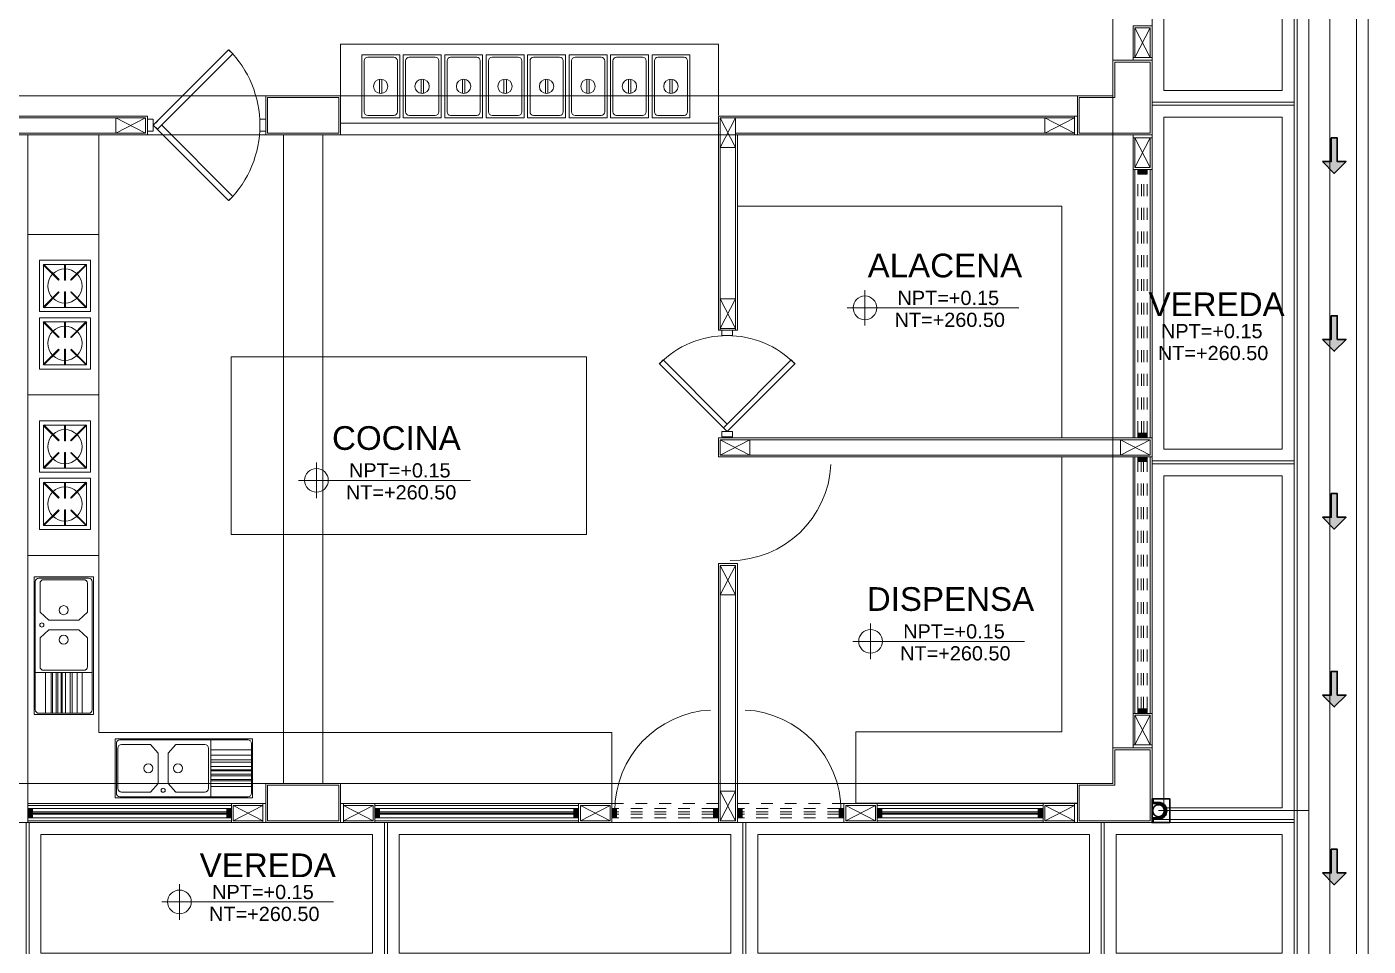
# Model space of a CAD drawing. Header units: metres. Extents: x 349075 to 349285, y 9281902 to 9282050.
# Drawn here: x 349140.11 to 349151.43, y 9281956.83 to 9281964.59 of the extents above; entities that cross this region are included whole.
import ezdxf

# ---------------------------------------------------------------- set-up
doc = ezdxf.new("R2010")
doc.units = ezdxf.units.M
doc.header["$LTSCALE"] = 0.25
doc.linetypes.add('01 nivel$0$HIDDEN2', pattern=[0.1875, 0.125, -0.0625])
doc.linetypes.add('DASHED2', pattern=[0.762, 0.635, -0.127])
for name, color, linetype, lineweight in [('.', 7, 'Continuous', 0), ('0_ CUNETAS', 151, 'Continuous', 5), ('0_VANOS', 30, 'Continuous', 9), ('ARQ-FONDO', 253, 'CONTINUOUS', 9), ('CUNETAS-RED', 5, 'CONTINUOUS', 18)]:
    doc.layers.add(name, color=color, linetype=linetype, lineweight=lineweight)
doc.styles.add('Arial_1', font='arial.ttf', dxfattribs={"height": 0.15})

# ---------------------------------------------------------------- blocks, each defined once
blk = doc.blocks.new('*U3851')
at = {"layer": '.', "lineweight": 30}
h = blk.add_hatch(color=1, dxfattribs=at)
h.dxf.hatch_style = 1
h.paths.add_polyline_path([(-0.025, -0.05), (-0.1, -0.05), (0, -0.15), (0.1, -0.05), (0.025, -0.05), (0.025, 0.15), (-0.025, 0.15)])
at = {"layer": '0_ CUNETAS', "color": 1, "lineweight": 30}
blk.add_lwpolyline([(-0.1, -0.05), (-0.025, -0.05), (-0.025, 0.15), (0.025, 0.15), (0.025, -0.05), (0.1, -0.05), (0, -0.15)], close=True, dxfattribs=at)
blk = doc.blocks.new('*U3821')
at = {"layer": '0_ CUNETAS', "color": 0, "linetype": 'ByBlock', "lineweight": -2, "transparency": 16777216}
for p in [(0, 7.5), (0, 6), (0, 4.5), (0, 3), (0, 1.5)]:
    blk.add_blockref('*U3851', p, dxfattribs=at)
blk = doc.blocks.new('red drenaje')
at = {"layer": 'CUNETAS-RED', "lineweight": 0}
for p, q in [((-0.2, 70.003), (-0.2, 38.673)), ((-0.1, 70.003), (-0.1, 38.673)), ((0.3, 70.003), (0.3, 38.673)), ((0.4, 70.003), (0.4, 38.673))]:
    blk.add_line(p, q, dxfattribs=at)
at = {"layer": 'CUNETAS-RED', "lineweight": 0, "elevation": -20.549}
blk.add_lwpolyline([(-0.1, 70.003), (0.3, 70.003), (0.3, 38.673), (-0.1, 38.673), (-0.1, 70.003)], dxfattribs=at)
at = {"layer": 'CUNETAS-RED', "lineweight": 0}
blk.add_blockref('*U3821', (0.113, 37.999, 684.918), dxfattribs=at)
blk = doc.blocks.new('PUERTA VAIVEN')
at = {"layer": 'ARQ-FONDO'}
for points in [[(-0.085, -0.035), (-0.722, 0.601), (-0.686, 0.636), (-0.05, 0)], [(-1, -0.05), (-1, 0.05), (-0.95, 0.05), (-0.95, -0.05)], [(-0.05, -0.05), (-0.05, 0.05), (0, 0.05), (0, -0.05)]]:
    blk.add_lwpolyline(points, close=True, dxfattribs=at)
for points in [[(-0.121, 0), (-0.722, -0.601), (-0.686, -0.636), (-0.05, 0), (-0.085, 0.035)], [(-0.085, 0.035), (-0.085, 0.035)]]:
    blk.add_lwpolyline(points, dxfattribs=at)
for start, end in [(135, 180), (180, 225)]:
    blk.add_arc((-0.05, 0), 0.9, start, end, dxfattribs=at)
blk = doc.blocks.new('*U1783')
at = {"linetype": 'Continuous', "lineweight": 0, "true_color": 0xbebebe}
for points in [[(3037.252, 1360.543), (3037.212, 1360.543), (3037.212, 1360.463), (3037.252, 1360.463)], [(3038.932, 1360.543), (3038.892, 1360.543), (3038.892, 1360.463), (3038.932, 1360.463)]]:
    blk.add_hatch(color=9, dxfattribs=at).paths.add_polyline_path(points)
at = {"layer": '0_VANOS', "linetype": 'Continuous'}
for p, q in [((3037.252, 1360.513), (3038.892, 1360.513)), ((3037.252, 1360.503), (3038.892, 1360.503)), ((3037.252, 1360.493), (3038.892, 1360.493))]:
    blk.add_line(p, q, dxfattribs=at)
for points in [[(3037.212, 1360.543), (3037.212, 1360.463), (3037.252, 1360.463), (3037.252, 1360.543)], [(3037.252, 1360.543), (3038.892, 1360.543), (3038.892, 1360.463), (3037.252, 1360.463)], [(3038.892, 1360.543), (3038.892, 1360.463), (3038.932, 1360.463), (3038.932, 1360.543)]]:
    blk.add_lwpolyline(points, close=True, dxfattribs=at)
blk = doc.blocks.new('*U1784')
at = {"linetype": 'Continuous', "lineweight": 0, "true_color": 0xbebebe}
for points in [[(3037.252, 1360.543), (3037.212, 1360.543), (3037.212, 1360.463), (3037.252, 1360.463)], [(3038.612, 1360.543), (3038.572, 1360.543), (3038.572, 1360.463), (3038.612, 1360.463)]]:
    blk.add_hatch(color=9, dxfattribs=at).paths.add_polyline_path(points)
at = {"layer": '0_VANOS', "linetype": 'Continuous'}
for p, q in [((3037.252, 1360.513), (3038.572, 1360.513)), ((3037.252, 1360.503), (3038.572, 1360.503)), ((3037.252, 1360.493), (3038.572, 1360.493))]:
    blk.add_line(p, q, dxfattribs=at)
for points in [[(3037.212, 1360.543), (3037.212, 1360.463), (3037.252, 1360.463), (3037.252, 1360.543)], [(3037.252, 1360.543), (3038.572, 1360.543), (3038.572, 1360.463), (3037.252, 1360.463)], [(3038.572, 1360.543), (3038.572, 1360.463), (3038.612, 1360.463), (3038.612, 1360.543)]]:
    blk.add_lwpolyline(points, close=True, dxfattribs=at)
blk = doc.blocks.new('*U1785')
at = {"linetype": 'Continuous', "lineweight": 0, "true_color": 0xbebebe}
for points in [[(3037.252, 1360.543), (3037.212, 1360.543), (3037.212, 1360.463), (3037.252, 1360.463)], [(3038.932, 1360.543), (3038.892, 1360.543), (3038.892, 1360.463), (3038.932, 1360.463)]]:
    blk.add_hatch(color=9, dxfattribs=at).paths.add_polyline_path(points)
at = {"layer": '0_VANOS', "linetype": 'Continuous'}
for p, q in [((3037.252, 1360.513), (3038.892, 1360.513)), ((3037.252, 1360.503), (3038.892, 1360.503)), ((3037.252, 1360.493), (3038.892, 1360.493))]:
    blk.add_line(p, q, dxfattribs=at)
for points in [[(3037.212, 1360.543), (3037.212, 1360.463), (3037.252, 1360.463), (3037.252, 1360.543)], [(3037.252, 1360.543), (3038.892, 1360.543), (3038.892, 1360.463), (3037.252, 1360.463)], [(3038.892, 1360.543), (3038.892, 1360.463), (3038.932, 1360.463), (3038.932, 1360.543)]]:
    blk.add_lwpolyline(points, close=True, dxfattribs=at)
blk = doc.blocks.new('*U1796')
at = {"linetype": 'Continuous', "true_color": 0xbebebe}
for points in [[(3032.131, 1351.189), (3032.131, 1351.269), (3032.171, 1351.269), (3032.171, 1351.189)], [(3034.256, 1351.189), (3034.256, 1351.269), (3034.296, 1351.269), (3034.296, 1351.189)]]:
    blk.add_hatch(color=9, dxfattribs=at).paths.add_polyline_path(points)
at = {"layer": '0_VANOS', "linetype": 'Continuous'}
for p, q in [((3032.131, 1351.269), (3032.171, 1351.269)), ((3032.131, 1351.269), (3032.131, 1351.189)), ((3032.171, 1351.269), (3032.171, 1351.189)), ((3034.256, 1351.189), (3034.256, 1351.269)), ((3034.256, 1351.269), (3034.296, 1351.269)), ((3034.296, 1351.269), (3034.296, 1351.189)), ((3032.171, 1351.189), (3032.131, 1351.189)), ((3034.296, 1351.189), (3034.256, 1351.189))]:
    blk.add_line(p, q, dxfattribs=at)
at = {"layer": '0_VANOS', "linetype": '01 nivel$0$HIDDEN2', "ltscale": 0.5}
for p, q in [((3032.171, 1351.269), (3034.256, 1351.269)), ((3032.171, 1351.239), (3034.256, 1351.239)), ((3032.171, 1351.219), (3034.256, 1351.219)), ((3032.171, 1351.189), (3034.256, 1351.189))]:
    blk.add_line(p, q, dxfattribs=at)
at = {"layer": '0_VANOS', "linetype": '01 nivel$0$HIDDEN2'}
blk.add_line((3034.256, 1351.269), (3034.296, 1351.269), dxfattribs=at)
blk = doc.blocks.new('*U1797')
at = {"linetype": 'Continuous', "true_color": 0xbebebe}
for points in [[(3032.131, 1351.189), (3032.131, 1351.269), (3032.171, 1351.269), (3032.171, 1351.189)], [(3034.356, 1351.189), (3034.356, 1351.269), (3034.396, 1351.269), (3034.396, 1351.189)]]:
    blk.add_hatch(color=9, dxfattribs=at).paths.add_polyline_path(points)
at = {"layer": '0_VANOS', "linetype": 'Continuous'}
for p, q in [((3032.131, 1351.269), (3032.171, 1351.269)), ((3032.131, 1351.269), (3032.131, 1351.189)), ((3032.171, 1351.269), (3032.171, 1351.189)), ((3034.356, 1351.189), (3034.356, 1351.269)), ((3034.356, 1351.269), (3034.396, 1351.269)), ((3034.396, 1351.269), (3034.396, 1351.189)), ((3032.171, 1351.189), (3032.131, 1351.189)), ((3034.396, 1351.189), (3034.356, 1351.189))]:
    blk.add_line(p, q, dxfattribs=at)
at = {"layer": '0_VANOS', "linetype": '01 nivel$0$HIDDEN2', "ltscale": 0.5}
for p, q in [((3032.171, 1351.269), (3034.356, 1351.269)), ((3032.171, 1351.239), (3034.356, 1351.239)), ((3032.171, 1351.219), (3034.356, 1351.219)), ((3032.171, 1351.189), (3034.356, 1351.189))]:
    blk.add_line(p, q, dxfattribs=at)
at = {"layer": '0_VANOS', "linetype": '01 nivel$0$HIDDEN2'}
blk.add_line((3034.356, 1351.269), (3034.396, 1351.269), dxfattribs=at)
blk = doc.blocks.new('montante')
at = {"layer": 'ARQ-FONDO', "lineweight": 30}
for p, q in [((0, 0.07), (0.045, 0.07)), ((0, 0.06), (0.055, 0.06)), ((0.045, 0.07), (0.045, 0.095)), ((0, -0.06), (0.055, -0.06)), ((0, -0.07), (0.045, -0.07)), ((0.045, -0.07), (0.045, -0.095))]:
    blk.add_line(p, q, dxfattribs=at)
blk.add_lwpolyline([(-0.095, 0.1), (-0.095, -0.1), (0.055, -0.1), (0.055, 0.1)], close=True, dxfattribs=at)
blk.add_circle((0, 0), 0.05, dxfattribs=at)
for centre, radius, start, end in [((0, 0), 0.07, 90, 270), ((0, 0), 0.06, 90, 270), ((0.05, 0.095), 0.005, 0, 180), ((0.05, -0.095), 0.005, 180, 0)]:
    blk.add_arc(centre, radius, start, end, dxfattribs=at)
blk = doc.blocks.new('lavadero-flat-1')
at = {"layer": 'ARQ-FONDO'}
for p, q in [((0.086, 0.48), (-0.414, 0.48)), ((-0.414, 0.48), (-0.414, -0.68)), ((0.006, 0.457), (-0.334, 0.457)), ((0.086, -0.68), (0.086, 0.48)), ((-0.364, 0.427), (-0.364, 0.183)), ((0.036, 0.427), (0.036, 0.183)), ((-0.414, 0.18), (-0.414, -0.68)), ((-0.291, 0.117), (-0.364, 0.183)), ((-0.036, 0.117), (-0.291, 0.117)), ((-0.036, 0.117), (0.036, 0.183)), ((-0.291, 0.033), (-0.364, -0.033)), ((-0.036, 0.033), (-0.291, 0.033)), ((-0.036, 0.033), (0.036, -0.033)), ((-0.364, -0.277), (-0.364, -0.033)), ((0.036, -0.033), (0.036, -0.277)), ((0.076, -0.327), (-0.404, -0.327)), ((0.006, -0.307), (-0.334, -0.307)), ((-0.318, -0.327), (-0.318, -0.67)), ((-0.27, -0.327), (-0.27, -0.67)), ((-0.259, -0.327), (-0.259, -0.67)), ((-0.227, -0.327), (-0.227, -0.67)), ((-0.213, -0.327), (-0.213, -0.67)), ((-0.185, -0.327), (-0.185, -0.67)), ((-0.176, -0.327), (-0.176, -0.67)), ((-0.149, -0.327), (-0.149, -0.67)), ((-0.111, -0.327), (-0.111, -0.67)), ((-0.093, -0.327), (-0.093, -0.67)), ((-0.052, -0.327), (-0.052, -0.67)), ((-0.009, -0.327), (-0.009, -0.67)), ((-0.414, -0.68), (0.086, -0.68))]:
    blk.add_line(p, q, dxfattribs=at)
for points in [[(0.046, 0.47), (-0.374, 0.47)], [(-0.404, 0.44), (-0.404, -0.64)], [(0.076, -0.64), (0.076, 0.44)], [(-0.374, -0.67), (0.046, -0.67)]]:
    blk.add_lwpolyline(points, dxfattribs=at)
for centre, radius in [((-0.164, 0.2), 0.0381), ((-0.349, 0.075), 0.0175), ((-0.164, -0.05), 0.0381)]:
    blk.add_circle(centre, radius, dxfattribs=at)
for centre, start, end in [((-0.374, 0.44), 90, 180), ((-0.334, 0.427), 90, 180.0003), ((0.006, 0.427), 359.9999, 90), ((0.046, 0.44), 0, 90), ((-0.334, -0.277), 179.9997, 270), ((0.006, -0.277), 270, 0.0001), ((-0.374, -0.64), 180, 270), ((0.046, -0.64), 270, 0)]:
    blk.add_arc(centre, 0.03, start, end, dxfattribs=at)
blk = doc.blocks.new('TGSSDS')
at = {"layer": 'ARQ-FONDO', "extrusion": (-8.64955e-08, 1.9304e-11, 1)}
for p, q in [((0, 0), (0, 0.433)), ((0, 0.433), (0.433, 0.433, 0)), ((0.036, 0.036, 0), (0.036, 0.397, 0)), ((0.036, 0.397, 0), (0.397, 0.397, 0)), ((0.397, 0.397, 0), (0.397, 0.036, 0)), ((0.433, 0.433, 0), (0.433, 0, 0)), ((0.034, 0.039, 0), (0.163, 0.168, 0)), ((0.039, 0.034, 0), (0.168, 0.163, 0)), ((0.397, 0.22, 0), (0.265, 0.22, 0)), ((0.397, 0.213, 0), (0.265, 0.213, 0)), ((0.265, 0.163, 0), (0.395, 0.033, 0)), ((0.27, 0.168, 0), (0.4, 0.039, 0)), ((0.433, 0, 0), (0, 0)), ((0.397, 0.036, 0), (0.036, 0.036, 0))]:
    blk.add_line(p, q, dxfattribs=at)
at = {"layer": 'ARQ-FONDO', "extrusion": (-8.65108e-08, -6.8535e-08, 1)}
for p, q in [((0.034, 0.395, 0), (0.163, 0.265, 0)), ((0.039, 0.4, 0), (0.168, 0.27, 0)), ((0.265, 0.27, 0), (0.395, 0.4, 0)), ((0.27, 0.265, 0), (0.4, 0.395, 0))]:
    blk.add_line(p, q, dxfattribs=at)
at = {"layer": 'ARQ-FONDO', "extrusion": (-8.64955e-08, -1.93038e-11, 1)}
for p, q in [((0.917, 0.433, 0), (0.484, 0.433, 0)), ((0.484, 0.433, 0), (0.484, 0, 0)), ((0.517, 0.395, 0), (0.647, 0.265, 0)), ((0.881, 0.397, 0), (0.52, 0.397, 0)), ((0.52, 0.397, 0), (0.52, 0.036, 0)), ((0.522, 0.4, 0), (0.652, 0.27, 0)), ((0.749, 0.27, 0), (0.878, 0.4, 0)), ((0.754, 0.265, 0), (0.883, 0.395, 0)), ((0.881, 0.036, 0), (0.881, 0.397, 0)), ((0.917, 0, 0), (0.917, 0.433, 0)), ((0.881, 0.22, 0), (0.749, 0.22, 0)), ((0.881, 0.213, 0), (0.749, 0.213, 0)), ((0.484, 0, 0), (0.917, 0, 0)), ((0.52, 0.036, 0), (0.881, 0.036, 0))]:
    blk.add_line(p, q, dxfattribs=at)
at = {"layer": 'ARQ-FONDO', "extrusion": (-6.9851e-12, -3.42771e-08, 1)}
for p, q in [((0.168, 0.27, 0), (0.163, 0.265, 0)), ((0.168, 0.163, 0), (0.163, 0.168, 0)), ((0.168, 0.213, 0), (0.168, 0.22, 0)), ((0.265, 0.213, 0), (0.265, 0.22, 0))]:
    blk.add_line(p, q, dxfattribs=at)
at = {"layer": 'ARQ-FONDO', "extrusion": (-6.985e-12, 3.42771e-08, 1)}
for p, q in [((0.652, 0.27, 0), (0.647, 0.265, 0)), ((0.652, 0.163, 0), (0.647, 0.168, 0)), ((0.652, 0.22, 0), (0.652, 0.213, 0)), ((0.749, 0.22, 0), (0.749, 0.213, 0))]:
    blk.add_line(p, q, dxfattribs=at)
at = {"layer": 'ARQ-FONDO', "extrusion": (8.64968e-08, -1.93048e-11, 1)}
for p, q in [((0.036, 0.22, 0), (0.168, 0.22, 0)), ((0.036, 0.213, 0), (0.168, 0.213, 0))]:
    blk.add_line(p, q, dxfattribs=at)
at = {"layer": 'ARQ-FONDO', "extrusion": (-8.65108e-08, 6.8535e-08, 1)}
for p, q in [((0.517, 0.039, 0), (0.647, 0.168, 0)), ((0.522, 0.034, 0), (0.652, 0.163, 0)), ((0.749, 0.163, 0), (0.878, 0.034, 0)), ((0.754, 0.168, 0), (0.883, 0.039, 0))]:
    blk.add_line(p, q, dxfattribs=at)
at = {"layer": 'ARQ-FONDO', "extrusion": (8.64968e-08, 1.93046e-11, 1)}
for p, q in [((0.52, 0.22, 0), (0.652, 0.22, 0)), ((0.52, 0.213, 0), (0.652, 0.213, 0))]:
    blk.add_line(p, q, dxfattribs=at)
at = {"layer": 'ARQ-FONDO', "extrusion": (-5.58034e-05, 1.24542e-08, 1)}
for major_axis, start_param, end_param in [((0.102, -0.102, 0), -0.7854285702635679, 5.497756736916018), ((0.0511, -0.0511, 0), -0.050244, 0.049798)]:
    blk.add_ellipse((0.217, 0.217, 0), major_axis=major_axis, ratio=1, start_param=start_param, end_param=end_param, dxfattribs=at)
at = {"layer": 'ARQ-FONDO', "extrusion": (5.58034e-05, 1.24541e-08, -1)}
for major_axis, start_param, end_param in [((0.102, 0.102, 0), -0.785428570263572, 5.497756736916014), ((0.0511, 0.0511, 0), -0.050244, 0.049798)]:
    blk.add_ellipse((0.7, 0.217, 0), major_axis=major_axis, ratio=1, start_param=start_param, end_param=end_param, dxfattribs=at)
at = {"layer": 'ARQ-FONDO', "extrusion": (-5.58133e-05, -4.4216e-05, 1)}
blk.add_ellipse((0.217, 0.217, 0), major_axis=(-0.0511, -0.0511, 0), ratio=1, start_param=3.091349, end_param=3.19139, dxfattribs=at)
at = {"layer": 'ARQ-FONDO', "extrusion": (5.58133e-05, -4.4216e-05, -1)}
blk.add_ellipse((0.7, 0.217, 0), major_axis=(-0.0511, 0.0511, 0), ratio=1, start_param=3.091349, end_param=3.19139, dxfattribs=at)
blk = doc.blocks.new('AQLAOQLA')
at = {"layer": 'ARQ-FONDO'}
for p, q in [((0, 0), (0, 0.6)), ((1.355, 0.6), (0, 0.6)), ((1.355, 0), (1.355, 0.6)), ((1.355, 0), (0, 0))]:
    blk.add_line(p, q, dxfattribs=at)
at = {"layer": 'ARQ-FONDO', "lineweight": 60}
blk.add_blockref('TGSSDS', (0.219, 0.069, 0), dxfattribs=at)
blk = doc.blocks.new('AQIKAIQQ')
at = {"layer": 'ARQ-FONDO'}
for p, q in [((-0.02, 0.265), (-0.02, -0.265)), ((0.3, 0.265), (-0.02, 0.265)), ((0.25, 0.246), (0.03, 0.246)), ((0.3, -0.265), (0.3, 0.265)), ((0, 0.216), (0, -0.215)), ((0.28, -0.215), (0.28, 0.216)), ((0.13, 0.059), (0.13, -0.061)), ((0.15, -0.059), (0.15, 0.059)), ((-0.02, -0.265), (0.3, -0.265)), ((0.03, -0.245), (0.25, -0.245))]:
    blk.add_line(p, q, dxfattribs=at)
blk.add_circle((0.139, 0), 0.0605, dxfattribs=at)
for centre, start, end in [((0.03, 0.216), 90, 180), ((0.25, 0.216), 0, 90), ((0.03, -0.215), 180, 270), ((0.25, -0.215), 270, 0)]:
    blk.add_arc(centre, 0.03, start, end, dxfattribs=at)
blk = doc.blocks.new('*U1804')
at = {"linetype": 'Continuous', "true_color": 0xbebebe}
for points in [[(3032.131, 1351.189), (3032.131, 1351.269), (3032.171, 1351.269), (3032.171, 1351.189)], [(3032.991, 1351.189), (3032.991, 1351.269), (3033.031, 1351.269), (3033.031, 1351.189)]]:
    blk.add_hatch(color=9, dxfattribs=at).paths.add_polyline_path(points)
at = {"layer": '0_VANOS', "linetype": 'Continuous'}
for p, q in [((3032.131, 1351.269), (3032.171, 1351.269)), ((3032.131, 1351.269), (3032.131, 1351.189)), ((3032.171, 1351.269), (3032.171, 1351.189)), ((3032.991, 1351.189), (3032.991, 1351.269)), ((3032.991, 1351.269), (3033.031, 1351.269)), ((3033.031, 1351.269), (3033.031, 1351.189)), ((3032.171, 1351.189), (3032.131, 1351.189)), ((3033.031, 1351.189), (3032.991, 1351.189))]:
    blk.add_line(p, q, dxfattribs=at)
at = {"layer": '0_VANOS', "linetype": '01 nivel$0$HIDDEN2', "ltscale": 0.5}
for p, q in [((3032.171, 1351.269), (3032.991, 1351.269)), ((3032.171, 1351.239), (3032.991, 1351.239)), ((3032.171, 1351.219), (3032.991, 1351.219)), ((3032.171, 1351.189), (3032.991, 1351.189))]:
    blk.add_line(p, q, dxfattribs=at)
at = {"layer": '0_VANOS', "linetype": '01 nivel$0$HIDDEN2'}
blk.add_line((3032.991, 1351.269), (3033.031, 1351.269), dxfattribs=at)
blk = doc.blocks.new('*U1798')
at = {"linetype": 'Continuous', "true_color": 0xbebebe}
for points in [[(3032.131, 1351.189), (3032.131, 1351.269), (3032.171, 1351.269), (3032.171, 1351.189)], [(3032.991, 1351.189), (3032.991, 1351.269), (3033.031, 1351.269), (3033.031, 1351.189)]]:
    blk.add_hatch(color=9, dxfattribs=at).paths.add_polyline_path(points)
at = {"layer": '0_VANOS', "linetype": 'Continuous'}
for p, q in [((3032.131, 1351.269), (3032.171, 1351.269)), ((3032.131, 1351.269), (3032.131, 1351.189)), ((3032.171, 1351.269), (3032.171, 1351.189)), ((3032.991, 1351.189), (3032.991, 1351.269)), ((3032.991, 1351.269), (3033.031, 1351.269)), ((3033.031, 1351.269), (3033.031, 1351.189)), ((3032.171, 1351.189), (3032.131, 1351.189)), ((3033.031, 1351.189), (3032.991, 1351.189))]:
    blk.add_line(p, q, dxfattribs=at)
at = {"layer": '0_VANOS', "linetype": '01 nivel$0$HIDDEN2', "ltscale": 0.5}
for p, q in [((3032.171, 1351.269), (3032.991, 1351.269)), ((3032.171, 1351.239), (3032.991, 1351.239)), ((3032.171, 1351.219), (3032.991, 1351.219)), ((3032.171, 1351.189), (3032.991, 1351.189))]:
    blk.add_line(p, q, dxfattribs=at)
at = {"layer": '0_VANOS', "linetype": '01 nivel$0$HIDDEN2'}
blk.add_line((3032.991, 1351.269), (3033.031, 1351.269), dxfattribs=at)
blk = doc.blocks.new('*U1569')
blk.add_arc((0.022, 0.048), 0.853, 0.1579, 87.0814)
blk = doc.blocks.new('Cotas de elevación - M_Cota de elevación - Destino rellenado-517392-Nivel 1')
at = {"layer": 'ARQ-FONDO'}
for p, q in [((0, -0.0015), (0, 0.0015)), ((-0.0015, 0), (0.013, 0))]:
    blk.add_line(p, q, dxfattribs=at)
blk.add_circle((0, 0), 0.001, dxfattribs=at)
blk = doc.blocks.new('bloque sum pg')
at = {"layer": 'ARQ-FONDO'}
for p, q in [((-1.645, -24.125, -1410.933), (-1.515, -24.375, -1410.933)), ((-1.645, -24.375, -1410.933), (-1.515, -24.125, -1410.933)), ((-5.16, -24.263, -20.549), (-8.35, -24.263, -20.549)), ((-8.35, -25.03, -20.549), (-8.35, -24.263, -20.549)), ((-5.16, -24.863, -20.549), (-5.16, -24.263, -20.549)), ((-9.98, -24.87, -20.549), (-15.2, -24.87, -20.549)), ((-10.245, -24.885, -20.549), (-14.925, -24.885, -20.549)), ((-9.995, -24.885, -20.549), (-10.245, -25.015, -20.549)), ((-10.245, -24.885, -20.549), (-9.995, -25.015, -20.549)), ((-9.98, -25.03, -20.549), (-9.98, -24.87, -20.549)), ((-5.16, -24.87, -20.549), (-5.16, -26.677, -20.549)), ((-2.13, -24.87, -20.549), (-5.16, -24.87, -20.549)), ((-5.145, -24.885, -829.46), (-5.015, -25.135, -829.46)), ((-5.145, -25.135, -829.46), (-5.015, -24.885, -829.46)), ((-2.405, -24.885, -20.549), (-5.015, -24.885, -20.549)), ((-2.405, -24.885, -20.549), (-2.155, -25.015, -20.549)), ((-2.155, -24.885, -20.549), (-2.405, -25.015, -20.549)), ((-10.245, -25.015, -20.549), (-14.925, -25.015, -20.549)), ((-2.405, -25.015, -20.549), (-5.015, -25.015, -20.549)), ((-9.98, -25.03, -20.549), (-10.99, -25.03, -20.549)), ((-10.99, -30.83, -20.549), (-10.99, -25.03, -20.549)), ((-10.39, -30.07, -20.549), (-10.39, -25.03, -20.549)), ((-8.35, -25.03, -20.549), (-5.16, -25.03, -20.549)), ((-5.145, -25.135, -20.549), (-5.145, -26.677, -20.549)), ((-5.015, -25.135, -20.549), (-5.015, -26.677, -20.549)), ((-5, -25.03, -20.549), (-5, -26.677, -20.549)), ((-2.13, -25.03, -20.549), (-5, -25.03, -20.549)), ((-1.645, -25.305, -1410.933), (-1.515, -25.055, -1410.933)), ((-1.645, -25.055, -1410.933), (-1.515, -25.305, -1410.933)), ((-1.66, -27.585, -20.549), (-1.66, -25.32, -20.549)), ((-1.645, -27.585, -20.549), (-1.645, -25.32, -20.549)), ((-1.515, -27.585, -20.549), (-1.515, -25.32, -20.549)), ((-1.5, -27.585, -20.549), (-1.5, -25.32, -20.549)), ((-5.145, -26.412, -20.549), (-5.015, -26.662, -20.549)), ((-5.145, -26.662, -20.549), (-5.015, -26.412, -20.549)), ((-5.16, -26.677, -20.549), (-5, -26.677, -20.549)), ((-5.16, -27.585, -20.549), (-1.5, -27.585, -20.549)), ((-1.5, -27.585, -20.549), (-5.16, -27.585, -20.549)), ((-5.16, -27.585, -20.549), (-5.16, -27.745, -20.549)), ((-5.145, -27.6, -2801.317), (-4.895, -27.73, -2801.317)), ((-4.895, -27.6, -2801.317), (-5.145, -27.73, -2801.317)), ((-4.895, -27.6, -20.549), (-1.765, -27.6, -20.549)), ((-1.765, -27.6, -2801.317), (-1.515, -27.73, -2801.317)), ((-1.515, -27.6, -2801.317), (-1.765, -27.73, -2801.317)), ((-1.5, -27.745, -20.549), (-1.5, -27.585, -20.549)), ((-4.895, -27.73, -20.549), (-1.765, -27.73, -20.549)), ((-5.16, -27.745, -20.549), (-1.5, -27.745, -20.549)), ((-1.66, -29.91, -20.549), (-1.66, -27.745, -20.549)), ((-1.645, -29.91, -20.549), (-1.645, -27.745, -20.549)), ((-1.515, -29.91, -20.549), (-1.515, -27.745, -20.549)), ((-1.5, -29.91, -20.549), (-1.5, -27.745, -20.549)), ((-5.16, -28.645, -20.549), (-5.16, -30.83, -20.549)), ((-5.16, -28.645, -20.549), (-5, -28.645, -20.549)), ((-5, -28.645, -20.549), (-5, -30.83, -20.549)), ((-5.145, -28.66, -2116.399), (-5.015, -28.91, -2116.399)), ((-5.145, -28.91, -2116.399), (-5.015, -28.66, -2116.399)), ((-5.145, -28.903, -20.549), (-5.145, -30.565, -20.549)), ((-5.015, -28.903, -20.549), (-5.015, -30.565, -20.549)), ((-2.26, -29.615, -20.549), (-2.26, -30.065, -705.466)), ((-1.645, -29.925, -1390.384), (-1.515, -30.175, -1390.384)), ((-1.645, -30.175, -1390.384), (-1.515, -29.925, -1390.384)), ((-6.06, -30.07, -20.549), (-10.39, -30.07, -20.549)), ((-6.06, -30.67, -20.549), (-6.06, -30.07, -20.549)), ((-5.145, -30.815, 1390.384), (-5.015, -30.565, 1390.384)), ((-5.145, -30.565, 1390.384), (-5.015, -30.815, 1390.384)), ((-10.99, -30.67, -20.549), (-9.27, -30.67, -705.466)), ((-8.06, -30.67, -705.466), (-6.34, -30.67, -20.549)), ((-3.82, -30.67, -20.549), (-2.42, -30.67, -705.466)), ((-10.99, -30.685, -20.549), (-9.27, -30.685, -705.466)), ((-9.255, -30.685, -705.466), (-9.005, -30.815, -705.466)), ((-9.005, -30.685, -705.466), (-9.255, -30.815, -705.466)), ((-8.075, -30.815, -705.466), (-8.325, -30.685, -705.466)), ((-8.325, -30.815, -705.466), (-8.075, -30.685, -705.466)), ((-8.06, -30.685, -705.466), (-6.34, -30.685, -20.549)), ((-6.325, -30.685, -705.466), (-6.075, -30.815, -705.466)), ((-6.075, -30.685, -705.466), (-6.325, -30.815, -705.466)), ((-4.085, -30.685, -705.466), (-3.835, -30.815, -705.466)), ((-3.835, -30.685, -705.466), (-4.085, -30.815, -705.466)), ((-3.82, -30.685, -20.549), (-2.42, -30.685, -705.466)), ((-2.405, -30.685, -705.466), (-2.155, -30.815, -705.466)), ((-2.155, -30.685, -705.466), (-2.405, -30.815, -705.466)), ((-11.15, -30.83, -20.549), (-10.99, -30.83, -20.549)), ((-10.99, -30.815, -20.549), (-9.27, -30.815, -705.466)), ((-10.99, -30.83, -20.549), (-9.27, -30.83, -705.466)), ((-8.06, -30.815, -705.466), (-6.34, -30.815, -20.549)), ((-8.06, -30.83, -705.466), (-6.34, -30.83, -20.549)), ((-5.16, -30.83, -20.549), (-5, -30.83, -20.549)), ((-3.82, -30.815, -20.549), (-2.42, -30.815, -705.466)), ((-3.82, -30.83, -20.549), (-2.42, -30.83, -705.466))]:
    blk.add_line(p, q, dxfattribs=at)
at = {"layer": 'ARQ-FONDO', "ltscale": 0.7}
blk.add_lwpolyline([(-17.33, 0), (0, 0), (0, -32.33), (-17.33, -32.33)], close=True, dxfattribs=at)
for points, elevation in [([(-1.5, -2.13), (-1.83, -2.13), (-1.83, -30.2), (-1.5, -30.2)], -705.466), ([(-2.13, -25.03), (-2.13, -24.7), (-15.2, -24.7), (-15.2, -25.03)], -20.549), ([(-8.5, -25.03), (-8.83, -25.03), (-8.83, -30.5), (-8.5, -30.5)], -1452.03), ([(-2.13, -30.83), (-2.13, -30.5), (-15.2, -30.5), (-15.2, -30.83)], -705.466)]:
    blk.add_lwpolyline(points, close=True, dxfattribs=dict(at, elevation=elevation))
at = {"layer": 'ARQ-FONDO'}
for points, elevation in [([(-1.66, -24.375), (-1.66, -24.11), (-1.5, -24.11), (-1.5, -24.375)], -2095.851), ([(-1.645, -24.375), (-1.645, -24.125), (-1.515, -24.125), (-1.515, -24.375)], -2095.851), ([(-1.83, -24.7), (-2.13, -24.7), (-2.13, -25.03), (-1.83, -25.03), (-1.83, -25.03), (-1.5, -25.03), (-1.5, -24.4), (-1.83, -24.4)], -1410.933), ([(-1.815, -24.715), (-2.115, -24.715), (-2.115, -25.015), (-1.815, -25.015), (-1.815, -25.015), (-1.515, -25.015), (-1.515, -24.415), (-1.815, -24.415)], -1410.933), ([(-1.66, -24.375), (-1.66, -24.4), (-1.5, -24.4), (-1.5, -24.375)], -2095.851), ([(-8.98, -25.03), (-8.35, -25.03), (-8.35, -24.7), (-8.98, -24.7)], -705.466), ([(-8.965, -25.015), (-8.365, -25.015), (-8.365, -24.715), (-8.965, -24.715)], -705.466), ([(-10.245, -24.885), (-9.995, -24.885), (-9.995, -25.015), (-10.245, -25.015)], -20.549), ([(-5.145, -25.135), (-5.145, -24.885), (-5.015, -24.885), (-5.015, -25.135)], -829.46), ([(-2.155, -24.885), (-2.405, -24.885), (-2.405, -25.015), (-2.155, -25.015)], -20.549), ([(-2.13, -24.87), (-2.155, -24.87), (-2.155, -25.03), (-2.13, -25.03)], -20.549), ([(-1.66, -25.03), (-1.66, -25.055), (-1.5, -25.055), (-1.5, -25.03)], -1410.933), ([(-1.66, -25.055), (-1.66, -25.32), (-1.5, -25.32), (-1.5, -25.055)], -1410.933), ([(-1.645, -25.055), (-1.645, -25.305), (-1.515, -25.305), (-1.515, -25.055)], -1410.933), ([(-5.145, -26.662), (-5.145, -26.412), (-5.015, -26.412), (-5.015, -26.662)], -20.549), ([(-9.273, -28.401), (-6.273, -28.401), (-6.273, -26.901), (-9.273, -26.901)], -705.466), ([(-4.895, -27.6), (-5.145, -27.6), (-5.145, -27.73), (-4.895, -27.73)], -2801.317), ([(-1.515, -27.6), (-1.765, -27.6), (-1.765, -27.73), (-1.515, -27.73)], -2801.317), ([(-5.145, -28.91), (-5.145, -28.66), (-5.015, -28.66), (-5.015, -28.91)], -2116.399), ([(-1.66, -30.175), (-1.66, -29.91), (-1.5, -29.91), (-1.5, -30.175)], -1390.384), ([(-1.645, -30.175), (-1.645, -29.925), (-1.515, -29.925), (-1.515, -30.175)], -1390.384), ([(-1.5, -30.2), (-1.5, -30.83), (-2.13, -30.83), (-2.13, -30.5), (-1.83, -30.5), (-1.83, -30.2)], -705.466), ([(-1.66, -30.175), (-1.66, -30.2), (-1.5, -30.2), (-1.5, -30.175)], -1390.384), ([(-8.98, -30.83), (-8.35, -30.83), (-8.35, -30.5), (-8.98, -30.5)], -705.466), ([(-8.965, -30.815), (-8.365, -30.815), (-8.365, -30.515), (-8.965, -30.515)], -705.466), ([(-5.145, -30.565), (-5.145, -30.815), (-5.015, -30.815), (-5.015, -30.565)], 1390.384), ([(-9.005, -30.67), (-9.27, -30.67), (-9.27, -30.83), (-9.005, -30.83)], -705.466), ([(-8.98, -30.67), (-9.005, -30.67), (-9.005, -30.83), (-8.98, -30.83)], -705.466), ([(-8.35, -30.83), (-8.325, -30.83), (-8.325, -30.67), (-8.35, -30.67)], -705.466), ([(-8.325, -30.83), (-8.06, -30.83), (-8.06, -30.67), (-8.325, -30.67)], -705.466), ([(-6.06, -30.67), (-6.34, -30.67), (-6.34, -30.83), (-6.06, -30.83)], -705.466), ([(-3.82, -30.67), (-4.1, -30.67), (-4.1, -30.83), (-3.82, -30.83)], -705.466), ([(-2.155, -30.67), (-2.42, -30.67), (-2.42, -30.83), (-2.155, -30.83)], -705.466), ([(-2.13, -30.67), (-2.155, -30.67), (-2.155, -30.83), (-2.13, -30.83)], -705.466), ([(-9.005, -30.685), (-9.255, -30.685), (-9.255, -30.815), (-9.005, -30.815)], -705.466), ([(-8.325, -30.815), (-8.075, -30.815), (-8.075, -30.685), (-8.325, -30.685)], -705.466), ([(-6.075, -30.685), (-6.325, -30.685), (-6.325, -30.815), (-6.075, -30.815)], -705.466), ([(-3.835, -30.685), (-4.085, -30.685), (-4.085, -30.815), (-3.835, -30.815)], -705.466), ([(-2.155, -30.685), (-2.405, -30.685), (-2.405, -30.815), (-2.155, -30.815)], -705.466)]:
    blk.add_lwpolyline(points, close=True, dxfattribs=dict(at, elevation=elevation))
at = {"layer": 'ARQ-FONDO', "lineweight": 0, "ltscale": 0.2, "elevation": -705.466}
blk.add_lwpolyline([(-5.16, -25.03), (-5.16, -24.93), (-8.35, -24.93), (-8.35, -25.03)], close=True, dxfattribs=at)
at = {"layer": 'ARQ-FONDO'}
for points, elevation in [([(-5, -25.03), (-5, -25.63), (-2.26, -25.63), (-2.26, -27.585), (-1.66, -27.585)], -20.549), ([(-1.66, -29.615), (-1.66, -27.745), (-2.26, -27.745), (-2.26, -29.615)], -20.549), ([(-1.66, -29.615), (-1.66, -29.615)], -20.549), ([(-2.26, -30.065), (-4, -30.065), (-4, -30.665)], -705.466), ([(-1.515, -30.215), (-1.515, -30.815), (-2.115, -30.815), (-2.115, -30.515), (-1.815, -30.515), (-1.815, -30.215), (-1.515, -30.215)], -705.466), ([(-4, -30.665), (-2.13, -30.665), (-2.13, -30.5)], -705.466)]:
    blk.add_lwpolyline(points, dxfattribs=dict(at, elevation=elevation))
at = {"layer": 'ARQ-FONDO', "linetype": 'DASHED2', "ltscale": 0.3, "elevation": -20.549}
for points in [[(-5.16, -30.67), (-6.06, -30.67), (-6.06, -30.83), (-5.16, -30.83)], [(-4.1, -30.67), (-5, -30.67), (-5, -30.83), (-4.1, -30.83)]]:
    blk.add_lwpolyline(points, close=True, dxfattribs=at)
at = {"layer": 'ARQ-FONDO', "xscale": -1}
for name, p in [('PUERTA VAIVEN', (-9.98, -24.947, -705.466)), ('*U1569', (-5.16, -30.78, 1390.384))]:
    blk.add_blockref(name, p, dxfattribs=at)
at = {"layer": 'ARQ-FONDO', "lineweight": 60}
for p in [(-8.15, -24.62, -705.466), (-7.8, -24.62, -705.466), (-7.45, -24.62, -705.466), (-7.1, -24.62, -705.466), (-6.75, -24.62, -705.466), (-6.4, -24.62, -705.466), (-6.05, -24.62, -705.466), (-5.7, -24.62, -705.466)]:
    blk.add_blockref('AQIKAIQQ', p, dxfattribs=at)
at = {"layer": 'ARQ-FONDO', "xscale": -1, "rotation": 270}
for name, p in [('*U1797', (-1352.809, -3059.716, -1410.933)), ('*U1796', (-1352.81, -3062.041, -1390.384))]:
    blk.add_blockref(name, p, dxfattribs=at)
at = {"layer": 'ARQ-FONDO', "lineweight": 60}
for p, rotation in [((-10.39, -27.223, -20.549), 90), ((-10.39, -28.578, -20.549), 89.99999999999999)]:
    blk.add_blockref('AQLAOQLA', p, dxfattribs=dict(at, rotation=rotation))
at = {"layer": 'ARQ-FONDO', "xscale": 99.99999999999991, "yscale": 99.99999999999991, "zscale": 99.99999999999991}
for p in [(-3.923, -26.488, -705.466), (-8.553, -27.943, -705.466), (-3.876, -29.301, -705.466)]:
    blk.add_blockref('Cotas de elevación - M_Cota de elevación - Destino rellenado-517392-Nivel 1', p, dxfattribs=at)
at = {"layer": 'ARQ-FONDO', "xscale": 0.9000000002761225, "yscale": 0.9000000002761225, "zscale": 0.9000000002761225, "rotation": 270}
blk.add_blockref('PUERTA VAIVEN', (-5.086, -27.577, -1410.933), dxfattribs=at)
at = {"layer": 'ARQ-FONDO'}
for name, p, rotation in [('*U1569', (-5.11, -27.745, -20.549), 270), ('lavadero-flat-1', (-9.772, -30.208, -705.466), 90), ('*U1804', (3026.971, 1320.479, -705.466), 180), ('*U1798', (3028.031, 1320.479, -705.466), 180)]:
    blk.add_blockref(name, p, dxfattribs=dict(at, rotation=rotation))
for name, p in [('lavadero-flat-1', (-10.522, -29.238, -705.466)), ('*U1569', (-5, -30.78, 1390.384)), ('*U1785', (-3048.202, -1391.253, -705.466)), ('*U1783', (-3045.272, -1391.253, -705.466)), ('*U1784', (-3041.032, -1391.253, -705.466))]:
    blk.add_blockref(name, p, dxfattribs=at)
at = {"layer": 'ARQ-FONDO', "lineweight": 0, "rotation": 180}
blk.add_blockref('montante', (-1.445, -30.73, -705.466), dxfattribs=at)
at = {"layer": 'ARQ-FONDO', "char_height": 0.2, "width": 2.3499, "attachment_point": 1, "style": 'Arial_1'}
for s, insert in [('\\pxqc;ALACENA', (-4.423, -26.031, -705.466)), ('\\pxqc;COCINA', (-9.053, -27.486, -705.466)), ('\\pxqc;DISPENSA', (-4.376, -28.844, -705.466))]:
    blk.add_mtext(s, dxfattribs=dict(at, insert=insert))
at = {"layer": 'ARQ-FONDO', "char_height": 0.12, "width": 0.90214, "attachment_point": 1, "line_spacing_factor": 0.941778, "style": 'Arial_1'}
for s, insert in [('NPT=+0.15', (-3.648, -26.344, -705.466)), ('NT=+260.50', (-3.673, -26.529, -705.466)), ('NPT=+0.15', (-8.278, -27.799, -705.466)), ('NT=+260.50', (-8.304, -27.984, -705.466)), ('NPT=+0.15', (-3.6, -29.157, -705.466)), ('NT=+260.50', (-3.626, -29.342, -705.466))]:
    blk.add_mtext(s, dxfattribs=dict(at, insert=insert))
blk = doc.blocks.new('JUNTA VEREDA')
at = {"layer": 'ARQ-FONDO'}
blk.add_lwpolyline([(-0.013, 1.2), (0.012, 1.2), (0.012, 0), (-0.013, 0)], close=True, dxfattribs=at)
blk = doc.blocks.new('verda sum pg')
at = {"layer": 'ARQ-FONDO'}
for points, elevation in [([(0, -31.33), (16.73, -31.33), (16.73, 0), (0, 0)], 684.918), ([(16.73, -24.054), (16.73, -21.054), (15.53, -21.054), (15.53, -24.054)], -20.549), ([(16.63, -23.954), (16.63, -21.154), (15.63, -21.154), (15.63, -23.954)], -20.549), ([(16.73, -27.079), (16.73, -24.079), (15.53, -24.079), (15.53, -27.079)], -20.549), ([(16.63, -26.979), (16.63, -24.179), (15.63, -24.179), (15.63, -26.979)], -20.549), ([(16.73, -30.105), (16.73, -27.105), (15.53, -27.105), (15.53, -30.105)], -20.549), ([(16.63, -30.005), (16.63, -27.205), (15.63, -27.205), (15.63, -30.005)], -20.549), ([(6.051, -31.33), (9.051, -31.33), (9.051, -30.13), (6.051, -30.13)], 0), ([(6.151, -31.23), (8.951, -31.23), (8.951, -30.23), (6.151, -30.23)], 0), ([(9.076, -31.33), (12.076, -31.33), (12.076, -30.13), (9.076, -30.13)], 0), ([(9.176, -31.23), (11.976, -31.23), (11.976, -30.23), (9.176, -30.23)], 0), ([(12.102, -31.33), (15.102, -31.33), (15.102, -30.13), (12.102, -30.13)], 0), ([(12.202, -31.23), (15.002, -31.23), (15.002, -30.23), (12.202, -30.23)], 0), ([(16.73, -30.13), (15.127, -30.13), (15.127, -31.33), (16.73, -31.33)], 0), ([(16.63, -30.23), (15.227, -30.23), (15.227, -31.23), (16.63, -31.23)], 0)]:
    blk.add_lwpolyline(points, close=True, dxfattribs=dict(at, elevation=elevation))
at = {"layer": 'ARQ-FONDO', "rotation": 90}
for p in [(16.73, -24.066, -20.549), (16.73, -27.091, -20.549), (16.73, -30.117, 0)]:
    blk.add_blockref('JUNTA VEREDA', p, dxfattribs=at)
at = {"layer": 'ARQ-FONDO'}
for p in [(6.039, -31.33, 0), (9.064, -31.33, 0), (12.09, -31.33, 0), (15.115, -31.33, 0)]:
    blk.add_blockref('JUNTA VEREDA', p, dxfattribs=at)
at = {"layer": 'ARQ-FONDO', "xscale": 99.99999999999991, "yscale": 99.99999999999991, "zscale": 99.99999999999991}
blk.add_blockref('Cotas de elevación - M_Cota de elevación - Destino rellenado-517392-Nivel 1', (7.321, -30.799, 20.549), dxfattribs=at)
at = {"layer": 'ARQ-FONDO', "char_height": 0.2, "width": 2.3499, "attachment_point": 1, "style": 'Arial_1'}
for insert in [(14.9, -25.658, -20.549), (6.891, -30.39, 20.549)]:
    blk.add_mtext('\\pxqc;VEREDA', dxfattribs=dict(at, insert=insert))
at = {"layer": 'ARQ-FONDO', "char_height": 0.12, "width": 0.90214, "attachment_point": 1, "line_spacing_factor": 0.941778, "style": 'Arial_1'}
for s, insert in [('NPT=+0.15', (15.606, -25.924, -20.549)), ('NT=+260.50', (15.58, -26.109, -20.549)), ('NPT=+0.15', (7.597, -30.655, 20.549)), ('NT=+260.50', (7.571, -30.84, 20.549))]:
    blk.add_mtext(s, dxfattribs=dict(at, insert=insert))

msp = doc.modelspace()

# ---------------------------------------------------------------- linework, layer by layer
at = {"layer": 'ARQ-FONDO', "lineweight": 0}
msp.add_line((349149.665, 9281957.975), (349150.935, 9281957.975), dxfattribs=at)
at = {"layer": 'ARQ-FONDO', "elevation": 705.466}
msp.add_lwpolyline([(349135.28, 9281987.204), (349149.61, 9281987.204), (349149.61, 9281957.874), (349135.28, 9281957.874)], close=True, dxfattribs=at)

# ---------------------------------------------------------------- block references
at = {"layer": 'ARQ-FONDO', "lineweight": 5}
for name, p in [('bloque sum pg', (349151.11, 9281988.704, 705.466)), ('verda sum pg', (349134.08, 9281988.004))]:
    msp.add_blockref(name, p, dxfattribs=at)
at = {"layer": 'CUNETAS-RED', "lineweight": 30}
msp.add_blockref('red drenaje', (349151.035, 9281918.001), dxfattribs=at)

doc.saveas('drawing.dxf')
